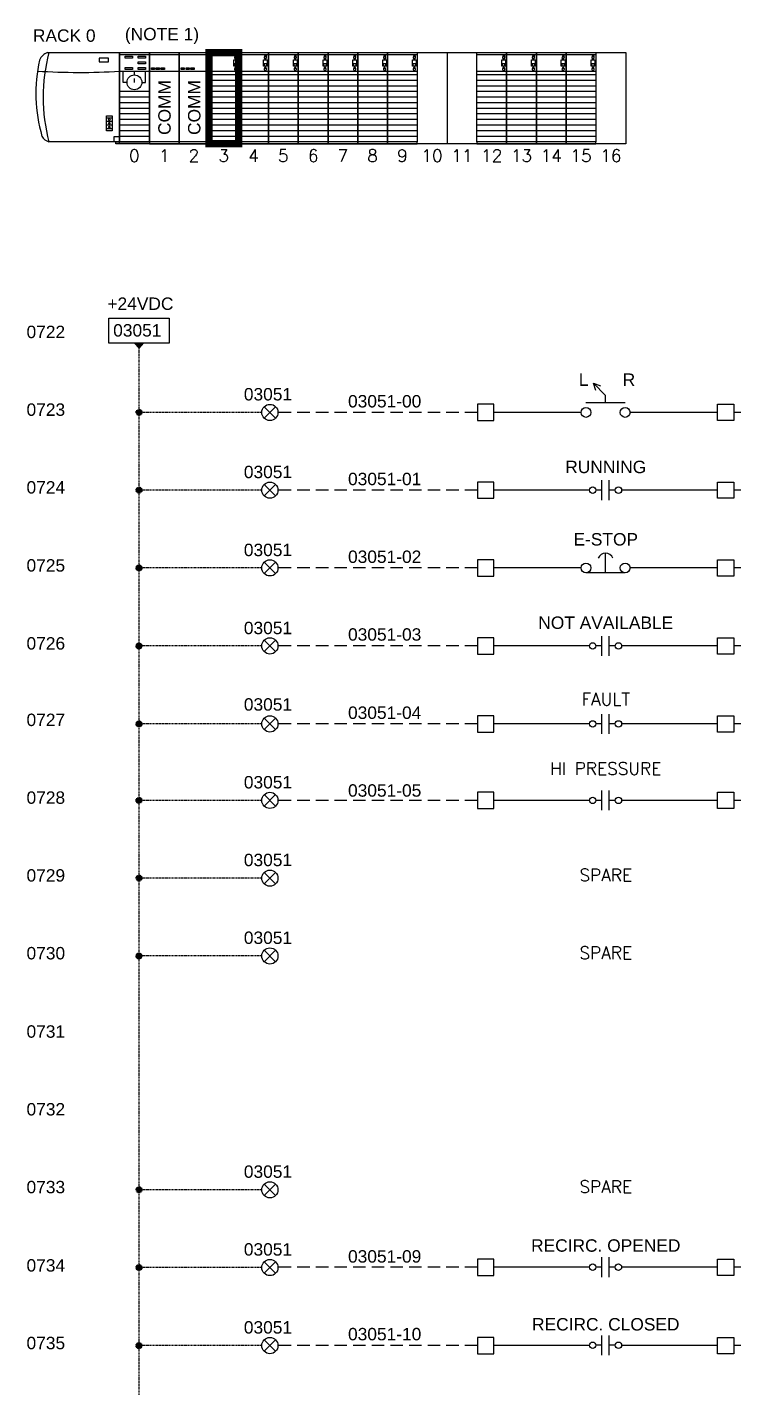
# Paper-space layout 'DIGITAL INPUT CARD - A1 Sheet' of a CAD drawing. Extents: x 50 to 830, y 22 to 574.
# Drawn here: x 438.7 to 581, y 283 to 556.9 of the extents above; entities that cross this region are included whole.
import ezdxf
from ezdxf.enums import TextEntityAlignment as Align

# ---------------------------------------------------------------- set-up
doc = ezdxf.new("R2010")
doc.units = 0
doc.linetypes.add('HIDDEN', pattern=[0.375, 0.25, -0.125])
doc.layers.add('N-ANNO-TEXT', color=2, linetype='Continuous')
doc.layers.add('N-DIAG-HIDDEN', color=4, linetype='Continuous')
doc.layers.add('N-DIAG', color=4, linetype='Continuous', lineweight=25)
doc.layers.add('N-EQPM', color=4, linetype='Continuous', lineweight=25)
doc.styles.add('_CGS_2-5_NOTES', font='arial.ttf', dxfattribs={"height": 2.5})
doc.styles.add('ARIAL', font='arial.ttf')

psp = doc.layouts.new('DIGITAL INPUT CARD - A1 Sheet')

# ---------------------------------------------------------------- hatches: boundary and pattern name
at = {"layer": 'N-DIAG', "linetype": 'HIDDEN', "ltscale": 0.5}
h = psp.add_hatch(color=256, dxfattribs=at)
edge = h.paths.add_edge_path()
edge.add_arc((461.24, 479.38), 0.601, 0, 360)
h = psp.add_hatch(color=256, dxfattribs=at)
edge = h.paths.add_edge_path()
edge.add_arc((461.24, 463.73), 0.601, 0, 360)
h = psp.add_hatch(color=256, dxfattribs=at)
edge = h.paths.add_edge_path()
edge.add_arc((461.24, 448.08), 0.601, 0, 360)
h = psp.add_hatch(color=256, dxfattribs=at)
edge = h.paths.add_edge_path()
edge.add_arc((461.24, 432.37), 0.601, 0, 360)
h = psp.add_hatch(color=256, dxfattribs=at)
edge = h.paths.add_edge_path()
edge.add_arc((461.24, 416.67), 0.601, 0, 360)
h = psp.add_hatch(color=256, dxfattribs=at)
edge = h.paths.add_edge_path()
edge.add_arc((461.24, 401.27), 0.601, 0, 360)
h = psp.add_hatch(color=256, dxfattribs=at)
edge = h.paths.add_edge_path()
edge.add_arc((461.24, 385.61), 0.601, 0, 360)
h = psp.add_hatch(color=256, dxfattribs=at)
edge = h.paths.add_edge_path()
edge.add_arc((461.24, 369.95), 0.601, 0, 360)
h = psp.add_hatch(color=256, dxfattribs=at)
edge = h.paths.add_edge_path()
edge.add_arc((461.24, 322.86), 0.601, 0, 360)
h = psp.add_hatch(color=256, dxfattribs=at)
edge = h.paths.add_edge_path()
edge.add_arc((461.24, 307.21), 0.601, 0, 360)
h = psp.add_hatch(color=256, dxfattribs=at)
edge = h.paths.add_edge_path()
edge.add_arc((461.24, 291.5), 0.601, 0, 360)
at = {"layer": 'N-EQPM'}
psp.add_hatch(color=256, dxfattribs=at).paths.add_polyline_path([(461.24, 492.31), (462.17, 493.32), (460.31, 493.32)])

# ---------------------------------------------------------------- linework, layer by layer
at = {"layer": 'N-DIAG', "linetype": 'HIDDEN', "ltscale": 0.5}
for p, q in [((461.24, 166.24), (461.24, 493.32)), ((485.96, 479.38), (461.24, 479.38)), ((485.96, 463.73), (461.24, 463.73)), ((485.96, 448.08), (461.24, 448.08)), ((485.96, 432.37), (461.24, 432.37)), ((485.96, 416.67), (461.24, 416.67)), ((485.96, 401.27), (461.24, 401.27)), ((485.96, 385.61), (461.24, 385.61)), ((485.96, 369.95), (461.24, 369.95)), ((485.96, 322.86), (461.24, 322.86)), ((485.96, 307.21), (461.24, 307.21)), ((485.96, 291.5), (461.24, 291.5))]:
    psp.add_line(p, q, dxfattribs=at)
at = {"layer": 'N-DIAG'}
for p, q in [((486.5, 480.47), (488.68, 478.29)), ((488.68, 480.47), (486.5, 478.29)), ((486.5, 464.82), (488.68, 462.64)), ((488.68, 464.82), (486.5, 462.64)), ((486.5, 449.17), (488.68, 446.99)), ((488.68, 449.17), (486.5, 446.99)), ((486.5, 433.46), (488.68, 431.29)), ((488.68, 433.46), (486.5, 431.29)), ((486.5, 417.76), (488.68, 415.58)), ((488.68, 417.76), (486.5, 415.58)), ((486.5, 402.36), (488.68, 400.18)), ((488.68, 402.36), (486.5, 400.18)), ((486.5, 386.7), (488.68, 384.52)), ((488.68, 386.7), (486.5, 384.52)), ((486.5, 371.04), (488.68, 368.86)), ((488.68, 371.04), (486.5, 368.86)), ((486.5, 323.95), (488.68, 321.77)), ((488.68, 323.95), (486.5, 321.77)), ((486.5, 308.3), (488.68, 306.12)), ((488.68, 308.3), (486.5, 306.12)), ((486.5, 292.59), (488.68, 290.42)), ((488.68, 292.59), (486.5, 290.42))]:
    psp.add_line(p, q, dxfattribs=at)
at = {"layer": 'N-DIAG', "linetype": 'Continuous', "ltscale": 150}
for p, q in [((550.25, 479.38), (532.65, 479.38)), ((577.71, 479.38), (560.11, 479.38)), ((551.95, 463.73), (532.65, 463.73)), ((577.71, 463.73), (558.41, 463.73)), ((550.25, 448.08), (532.65, 448.08)), ((577.71, 448.08), (560.1, 448.08)), ((551.95, 432.37), (532.65, 432.37)), ((577.71, 432.37), (558.41, 432.37)), ((551.95, 416.67), (532.65, 416.67)), ((577.71, 416.67), (558.41, 416.67)), ((551.95, 401.27), (532.65, 401.27)), ((577.71, 401.27), (558.41, 401.27)), ((551.94, 307.29), (532.65, 307.29)), ((577.71, 307.29), (558.41, 307.29)), ((551.95, 291.5), (532.65, 291.5)), ((577.71, 291.5), (558.41, 291.5))]:
    psp.add_line(p, q, dxfattribs=at)
at = {"layer": 'N-DIAG', "linetype": 'HIDDEN', "ltscale": 0.5}
for centre in [(461.24, 479.38), (461.24, 463.73), (461.24, 448.08), (461.24, 432.37), (461.24, 416.67), (461.24, 401.27), (461.24, 385.61), (461.24, 369.95), (461.24, 322.86), (461.24, 307.21), (461.24, 291.5)]:
    psp.add_circle(centre, 0.601, dxfattribs=at)
at = {"layer": 'N-DIAG'}
for centre in [(487.59, 479.38), (487.59, 463.73), (487.59, 448.08), (487.59, 432.37), (487.59, 416.67), (487.59, 401.27), (487.59, 385.61), (487.59, 369.95), (487.59, 322.86), (487.59, 307.21), (487.59, 291.5)]:
    psp.add_circle(centre, 1.63, dxfattribs=at)
at = {"layer": 'N-DIAG-HIDDEN'}
for p, q in [((475.31, 551.83), (475.31, 533.47)), ((481.67, 551.83), (481.67, 533.47)), ((511.28, 551.83), (511.28, 533.47)), ((523.27, 551.83), (523.27, 533.47)), ((457.32, 548.09), (463.32, 548.09))]:
    psp.add_line(p, q, dxfattribs=at)
at = {"layer": 'N-DIAG-HIDDEN', "linetype": 'HIDDEN', "ltscale": 10}
for p, q in [((529.36, 479.38), (489.22, 479.38)), ((624.87, 479.38), (581, 479.38)), ((529.36, 463.73), (489.22, 463.73)), ((624.87, 463.73), (581, 463.73)), ((529.36, 448.08), (489.22, 448.08)), ((624.87, 448.08), (581, 448.08)), ((529.36, 432.37), (489.22, 432.37)), ((624.87, 432.37), (581, 432.37)), ((529.36, 416.67), (489.22, 416.67)), ((624.87, 416.67), (581, 416.67)), ((529.36, 401.27), (489.22, 401.27)), ((624.87, 401.27), (581, 401.27)), ((529.36, 307.29), (489.22, 307.29)), ((624.86, 307.29), (581, 307.29)), ((529.36, 291.5), (489.22, 291.5)), ((624.87, 291.5), (581, 291.5))]:
    psp.add_line(p, q, dxfattribs=at)
at = {"layer": 'N-DIAG-HIDDEN'}
psp.add_lwpolyline([(442.81, 551.83), (457.32, 551.83), (457.32, 533.85), (443.08, 533.85)], dxfattribs=at)
for points in [[(463.32, 533.85), (457.32, 533.85), (457.32, 551.83), (463.32, 551.83)], [(457.32, 551.83), (559.24, 551.83), (559.24, 533.47), (457.32, 533.47)], [(469.31, 533.85), (463.32, 533.85), (463.32, 551.83), (469.31, 551.83)]]:
    psp.add_lwpolyline(points, close=True, dxfattribs=at)
for centre, radius, start, end in [((443.7, 549.23), 2.75, 108.7788, 156.2175), ((477.91, 542.84), 35.97, 165.5218, 194.4782), ((472.02, 543.65), 31.55, 167.7563, 195.9646), ((449.29, 678.8), 130.96, 266.2623, 273.5153), ((443.94, 536.35), 2.64, 211.3592, 251.1)]:
    psp.add_arc(centre, radius, start, end, dxfattribs=at)
at = {"layer": 'N-EQPM'}
for p, q in [((457.32, 551.46), (463.32, 551.46)), ((463.32, 551.46), (469.31, 551.46)), ((469.31, 551.46), (475.31, 551.46)), ((475.31, 551.46), (481.3, 551.46)), ((480.54, 551.13), (480.58, 551.12)), ((480.85, 551.01), (480.86, 551.02)), ((481.3, 551.46), (487.3, 551.46)), ((486.54, 551.13), (486.57, 551.12)), ((486.85, 551.01), (486.85, 551.02)), ((487.3, 551.46), (493.29, 551.46)), ((492.53, 551.13), (492.57, 551.12)), ((492.84, 551.01), (492.85, 551.02)), ((493.29, 551.46), (499.29, 551.46)), ((498.53, 551.13), (498.56, 551.12)), ((498.84, 551.01), (498.84, 551.02)), ((499.29, 551.46), (505.28, 551.46)), ((504.52, 551.13), (504.56, 551.12)), ((504.83, 551.01), (504.84, 551.02)), ((505.28, 551.46), (511.28, 551.46)), ((510.52, 551.13), (510.56, 551.12)), ((510.83, 551.01), (510.83, 551.02)), ((511.28, 551.46), (517.27, 551.46)), ((516.51, 551.13), (516.55, 551.12)), ((516.82, 551.01), (516.83, 551.02)), ((529.27, 551.46), (535.26, 551.46)), ((534.5, 551.13), (534.54, 551.12)), ((534.81, 551.01), (534.82, 551.02)), ((535.26, 551.46), (541.26, 551.46)), ((540.49, 551.13), (540.53, 551.12)), ((540.81, 551.01), (540.81, 551.02)), ((541.26, 551.46), (547.25, 551.46)), ((546.49, 551.13), (546.53, 551.12)), ((546.8, 551.01), (546.81, 551.02)), ((547.25, 551.46), (553.25, 551.46)), ((552.48, 551.13), (552.52, 551.12)), ((552.8, 551.01), (552.8, 551.02)), ((458.07, 545.84), (458.07, 548.09)), ((460.32, 547.34), (460.32, 548.09)), ((462.57, 545.84), (462.57, 548.09)), ((463.32, 548.09), (469.31, 548.09)), ((463.72, 548.74), (464.36, 548.74)), ((463.72, 548.46), (463.72, 548.74)), ((464.36, 548.46), (463.72, 548.46)), ((464.36, 548.74), (464.36, 548.46)), ((464.71, 548.74), (465.36, 548.74)), ((464.71, 548.46), (464.71, 548.74)), ((465.36, 548.46), (464.71, 548.46)), ((465.36, 548.74), (465.36, 548.46)), ((465.71, 548.74), (466.35, 548.74)), ((465.71, 548.46), (465.71, 548.74)), ((466.35, 548.46), (465.71, 548.46)), ((466.35, 548.74), (466.35, 548.46)), ((469.31, 548.09), (475.31, 548.09)), ((469.72, 548.74), (470.36, 548.74)), ((469.72, 548.46), (469.72, 548.74)), ((470.36, 548.46), (469.72, 548.46)), ((470.36, 548.74), (470.36, 548.46)), ((470.71, 548.74), (471.35, 548.74)), ((470.71, 548.46), (470.71, 548.74)), ((471.35, 548.46), (470.71, 548.46)), ((471.35, 548.74), (471.35, 548.46)), ((471.7, 548.74), (472.34, 548.74)), ((471.7, 548.46), (471.7, 548.74)), ((472.34, 548.46), (471.7, 548.46)), ((472.34, 548.74), (472.34, 548.46)), ((475.31, 548.09), (481.3, 548.09)), ((481.3, 548.09), (487.3, 548.09)), ((487.3, 548.09), (493.29, 548.09)), ((493.29, 548.09), (499.29, 548.09)), ((499.29, 548.09), (505.28, 548.09)), ((505.28, 548.09), (511.28, 548.09)), ((511.28, 548.09), (517.27, 548.09)), ((529.27, 548.09), (535.26, 548.09)), ((535.26, 548.09), (541.26, 548.09)), ((541.26, 548.09), (547.25, 548.09)), ((547.25, 548.09), (553.25, 548.09)), ((458.82, 545.84), (458.07, 545.84)), ((460.32, 545.84), (460.32, 546.59)), ((461.82, 545.84), (462.57, 545.84)), ((481.3, 547.34), (475.31, 547.34)), ((481.3, 546.21), (475.31, 546.21)), ((487.3, 547.34), (481.3, 547.34)), ((487.3, 546.21), (481.3, 546.21)), ((493.29, 547.34), (487.3, 547.34)), ((493.29, 546.21), (487.3, 546.21)), ((499.29, 547.34), (493.29, 547.34)), ((499.29, 546.21), (493.29, 546.21)), ((505.28, 547.34), (499.29, 547.34)), ((505.28, 546.21), (499.29, 546.21)), ((511.28, 547.34), (505.28, 547.34)), ((511.28, 546.21), (505.28, 546.21)), ((517.27, 547.34), (511.28, 547.34)), ((517.27, 546.21), (511.28, 546.21)), ((535.26, 547.34), (529.27, 547.34)), ((535.26, 546.21), (529.27, 546.21)), ((541.26, 547.34), (535.26, 547.34)), ((541.26, 546.21), (535.26, 546.21)), ((547.25, 547.34), (541.26, 547.34)), ((547.25, 546.21), (541.26, 546.21)), ((553.25, 547.34), (547.25, 547.34)), ((553.25, 546.21), (547.25, 546.21)), ((463.32, 543.97), (457.32, 543.97)), ((463.32, 542.84), (457.32, 542.84)), ((481.3, 545.09), (475.31, 545.09)), ((481.3, 543.97), (475.31, 543.97)), ((481.3, 542.84), (475.31, 542.84)), ((487.3, 545.09), (481.3, 545.09)), ((487.3, 543.97), (481.3, 543.97)), ((487.3, 542.84), (481.3, 542.84)), ((493.29, 545.09), (487.3, 545.09)), ((493.29, 543.97), (487.3, 543.97)), ((493.29, 542.84), (487.3, 542.84)), ((499.29, 545.09), (493.29, 545.09)), ((499.29, 543.97), (493.29, 543.97)), ((499.29, 542.84), (493.29, 542.84)), ((505.28, 545.09), (499.29, 545.09)), ((505.28, 543.97), (499.29, 543.97)), ((505.28, 542.84), (499.29, 542.84)), ((511.28, 545.09), (505.28, 545.09)), ((511.28, 543.97), (505.28, 543.97)), ((511.28, 542.84), (505.28, 542.84)), ((517.27, 545.09), (511.28, 545.09)), ((517.27, 543.97), (511.28, 543.97)), ((517.27, 542.84), (511.28, 542.84)), ((535.26, 545.09), (529.27, 545.09)), ((535.26, 543.97), (529.27, 543.97)), ((535.26, 542.84), (529.27, 542.84)), ((541.26, 545.09), (535.26, 545.09)), ((541.26, 543.97), (535.26, 543.97)), ((541.26, 542.84), (535.26, 542.84)), ((547.25, 545.09), (541.26, 545.09)), ((547.25, 543.97), (541.26, 543.97)), ((547.25, 542.84), (541.26, 542.84)), ((553.25, 545.09), (547.25, 545.09)), ((553.25, 543.97), (547.25, 543.97)), ((553.25, 542.84), (547.25, 542.84)), ((463.32, 541.72), (457.32, 541.72)), ((463.32, 540.59), (457.32, 540.59)), ((481.3, 541.72), (475.31, 541.72)), ((481.3, 540.59), (475.31, 540.59)), ((487.3, 541.72), (481.3, 541.72)), ((487.3, 540.59), (481.3, 540.59)), ((493.29, 541.72), (487.3, 541.72)), ((493.29, 540.59), (487.3, 540.59)), ((499.29, 541.72), (493.29, 541.72)), ((499.29, 540.59), (493.29, 540.59)), ((505.28, 541.72), (499.29, 541.72)), ((505.28, 540.59), (499.29, 540.59)), ((511.28, 541.72), (505.28, 541.72)), ((511.28, 540.59), (505.28, 540.59)), ((517.27, 541.72), (511.28, 541.72)), ((517.27, 540.59), (511.28, 540.59)), ((535.26, 541.72), (529.27, 541.72)), ((535.26, 540.59), (529.27, 540.59)), ((541.26, 541.72), (535.26, 541.72)), ((541.26, 540.59), (535.26, 540.59)), ((547.25, 541.72), (541.26, 541.72)), ((547.25, 540.59), (541.26, 540.59)), ((553.25, 541.72), (547.25, 541.72)), ((553.25, 540.59), (547.25, 540.59)), ((454.7, 538.72), (455.82, 538.72)), ((455.82, 537.97), (454.7, 537.97)), ((455.82, 537.22), (454.7, 537.22)), ((463.32, 539.47), (457.32, 539.47)), ((463.32, 538.35), (457.32, 538.35)), ((463.32, 537.22), (457.32, 537.22)), ((481.3, 539.47), (475.31, 539.47)), ((481.3, 538.35), (475.31, 538.35)), ((481.3, 537.22), (475.31, 537.22)), ((487.3, 539.47), (481.3, 539.47)), ((487.3, 538.35), (481.3, 538.35)), ((487.3, 537.22), (481.3, 537.22)), ((493.29, 539.47), (487.3, 539.47)), ((493.29, 538.35), (487.3, 538.35)), ((493.29, 537.22), (487.3, 537.22)), ((499.29, 539.47), (493.29, 539.47)), ((499.29, 538.35), (493.29, 538.35)), ((499.29, 537.22), (493.29, 537.22)), ((505.28, 539.47), (499.29, 539.47)), ((505.28, 538.35), (499.29, 538.35)), ((505.28, 537.22), (499.29, 537.22)), ((511.28, 539.47), (505.28, 539.47)), ((511.28, 538.35), (505.28, 538.35)), ((511.28, 537.22), (505.28, 537.22)), ((517.27, 539.47), (511.28, 539.47)), ((517.27, 538.35), (511.28, 538.35)), ((517.27, 537.22), (511.28, 537.22)), ((535.26, 539.47), (529.27, 539.47)), ((535.26, 538.35), (529.27, 538.35)), ((535.26, 537.22), (529.27, 537.22)), ((541.26, 539.47), (535.26, 539.47)), ((541.26, 538.35), (535.26, 538.35)), ((541.26, 537.22), (535.26, 537.22)), ((547.25, 539.47), (541.26, 539.47)), ((547.25, 538.35), (541.26, 538.35)), ((547.25, 537.22), (541.26, 537.22)), ((553.25, 539.47), (547.25, 539.47)), ((553.25, 538.35), (547.25, 538.35)), ((553.25, 537.22), (547.25, 537.22)), ((455.82, 536.47), (454.7, 536.47)), ((463.32, 536.1), (457.32, 536.1)), ((463.32, 534.97), (457.32, 534.97)), ((481.3, 536.1), (475.31, 536.1)), ((481.3, 534.97), (475.31, 534.97)), ((487.3, 536.1), (481.3, 536.1)), ((487.3, 534.97), (481.3, 534.97)), ((493.29, 536.1), (487.3, 536.1)), ((493.29, 534.97), (487.3, 534.97)), ((499.29, 536.1), (493.29, 536.1)), ((499.29, 534.97), (493.29, 534.97)), ((505.28, 536.1), (499.29, 536.1)), ((505.28, 534.97), (499.29, 534.97)), ((511.28, 536.1), (505.28, 536.1)), ((511.28, 534.97), (505.28, 534.97)), ((517.27, 536.1), (511.28, 536.1)), ((517.27, 534.97), (511.28, 534.97)), ((535.26, 536.1), (529.27, 536.1)), ((535.26, 534.97), (529.27, 534.97)), ((541.26, 536.1), (535.26, 536.1)), ((541.26, 534.97), (535.26, 534.97)), ((547.25, 536.1), (541.26, 536.1)), ((547.25, 534.97), (541.26, 534.97)), ((553.25, 536.1), (547.25, 536.1)), ((553.25, 534.97), (547.25, 534.97)), ((463.32, 533.85), (457.32, 533.85)), ((469.31, 533.85), (463.32, 533.85)), ((475.31, 533.85), (469.31, 533.85)), ((481.3, 533.85), (475.31, 533.85)), ((487.3, 533.85), (481.3, 533.85)), ((493.29, 533.85), (487.3, 533.85)), ((499.29, 533.85), (493.29, 533.85)), ((505.28, 533.85), (499.29, 533.85)), ((511.28, 533.85), (505.28, 533.85)), ((517.27, 533.85), (511.28, 533.85)), ((535.26, 533.85), (529.27, 533.85)), ((541.26, 533.85), (535.26, 533.85)), ((547.25, 533.85), (541.26, 533.85)), ((553.25, 533.85), (547.25, 533.85)), ((461.24, 492.31), (460.31, 493.32)), ((462.17, 493.32), (460.31, 493.32)), ((461.24, 492.31), (462.17, 493.32)), ((555.18, 482.79), (552.72, 485.25)), ((553.21, 483.77), (552.72, 485.25)), ((552.72, 485.25), (554.19, 484.76)), ((555.18, 481.35), (555.18, 482.79)), ((551.24, 481.35), (559.12, 481.35)), ((555.18, 447.09), (555.18, 451.03)), ((559.12, 447.09), (551.24, 447.09))]:
    psp.add_line(p, q, dxfattribs=at)
at = {"layer": 'N-EQPM', "linetype": 'Continuous'}
for p, q in [((554.45, 461.74), (554.45, 465.72)), ((555.91, 461.74), (555.91, 465.72)), ((554.45, 463.73), (553.24, 463.73)), ((557.12, 463.73), (555.91, 463.73)), ((554.45, 430.39), (554.45, 434.36)), ((555.91, 430.39), (555.91, 434.36)), ((554.45, 432.37), (553.24, 432.37)), ((557.12, 432.37), (555.91, 432.37)), ((554.45, 416.67), (553.24, 416.67)), ((554.45, 414.68), (554.45, 418.66)), ((555.91, 414.68), (555.91, 418.66)), ((557.12, 416.67), (555.91, 416.67)), ((554.45, 399.28), (554.45, 403.26)), ((555.91, 399.28), (555.91, 403.26)), ((554.45, 401.27), (553.24, 401.27)), ((557.12, 401.27), (555.91, 401.27)), ((554.44, 307.29), (553.24, 307.29)), ((554.44, 305.3), (554.44, 309.28)), ((555.91, 305.3), (555.91, 309.28)), ((557.11, 307.29), (555.91, 307.29)), ((554.45, 289.57), (554.45, 293.55)), ((555.91, 289.57), (555.91, 293.55)), ((554.45, 291.56), (553.24, 291.56)), ((557.12, 291.56), (555.91, 291.56))]:
    psp.add_line(p, q, dxfattribs=at)
at = {"layer": 'N-EQPM'}
for points in [[(455.07, 550.71), (453.2, 550.71), (453.2, 549.96), (455.07, 549.96)], [(458.45, 551.09), (459.94, 551.09), (459.94, 550.71), (458.45, 550.71)], [(461.07, 551.09), (462.57, 551.09), (462.57, 550.71), (461.07, 550.71)], [(475.31, 533.85), (469.31, 533.85), (469.31, 551.83), (475.31, 551.83)], [(481.3, 533.85), (475.31, 533.85), (475.31, 551.83), (481.3, 551.83)], [(487.3, 533.85), (481.3, 533.85), (481.3, 551.83), (487.3, 551.83)], [(493.29, 533.85), (487.3, 533.85), (487.3, 551.83), (493.29, 551.83)], [(499.29, 533.85), (493.29, 533.85), (493.29, 551.83), (499.29, 551.83)], [(505.28, 533.85), (499.29, 533.85), (499.29, 551.83), (505.28, 551.83)], [(511.28, 533.85), (505.28, 533.85), (505.28, 551.83), (511.28, 551.83)], [(517.27, 533.85), (511.28, 533.85), (511.28, 551.83), (517.27, 551.83)], [(535.26, 533.85), (529.27, 533.85), (529.27, 551.83), (535.26, 551.83)], [(541.26, 533.85), (535.26, 533.85), (535.26, 551.83), (541.26, 551.83)], [(547.25, 533.85), (541.26, 533.85), (541.26, 551.83), (547.25, 551.83)], [(553.25, 533.85), (547.25, 533.85), (547.25, 551.83), (553.25, 551.83)], [(458.45, 548.84), (459.94, 548.84), (459.94, 548.46), (458.45, 548.46)], [(461.07, 549.96), (462.57, 549.96), (462.57, 549.59), (461.07, 549.59)], [(461.07, 548.84), (462.57, 548.84), (462.57, 548.46), (461.07, 548.46)], [(480.32, 550.4), (481.07, 550.4), (481.07, 549.09), (480.32, 549.09)], [(480.41, 549.19), (480.98, 549.19), (480.98, 549.56), (480.41, 549.56)], [(486.31, 550.4), (487.06, 550.4), (487.06, 549.09), (486.31, 549.09)], [(486.41, 549.19), (486.97, 549.19), (486.97, 549.56), (486.41, 549.56)], [(492.31, 550.4), (493.06, 550.4), (493.06, 549.09), (492.31, 549.09)], [(492.4, 549.19), (492.97, 549.19), (492.97, 549.56), (492.4, 549.56)], [(498.31, 550.4), (499.05, 550.4), (499.05, 549.09), (498.31, 549.09)], [(498.4, 549.19), (498.96, 549.19), (498.96, 549.56), (498.4, 549.56)], [(504.3, 550.4), (505.05, 550.4), (505.05, 549.09), (504.3, 549.09)], [(504.39, 549.19), (504.96, 549.19), (504.96, 549.56), (504.39, 549.56)], [(510.3, 550.4), (511.05, 550.4), (511.05, 549.09), (510.3, 549.09)], [(510.39, 549.19), (510.95, 549.19), (510.95, 549.56), (510.39, 549.56)], [(516.29, 550.4), (517.04, 550.4), (517.04, 549.09), (516.29, 549.09)], [(516.39, 549.19), (516.95, 549.19), (516.95, 549.56), (516.39, 549.56)], [(534.28, 550.4), (535.03, 550.4), (535.03, 549.09), (534.28, 549.09)], [(534.37, 549.19), (534.93, 549.19), (534.93, 549.56), (534.37, 549.56)], [(540.27, 550.4), (541.02, 550.4), (541.02, 549.09), (540.27, 549.09)], [(540.37, 549.19), (540.93, 549.19), (540.93, 549.56), (540.37, 549.56)], [(546.27, 550.4), (547.02, 550.4), (547.02, 549.09), (546.27, 549.09)], [(546.36, 549.19), (546.92, 549.19), (546.92, 549.56), (546.36, 549.56)], [(552.26, 550.4), (553.01, 550.4), (553.01, 549.09), (552.26, 549.09)], [(552.36, 549.19), (552.92, 549.19), (552.92, 549.56), (552.36, 549.56)], [(454.7, 539.09), (455.82, 539.09), (455.82, 536.1), (454.7, 536.1)], [(457.32, 533.85), (456.2, 533.85), (456.2, 534.97), (457.32, 534.97)], [(456.57, 533.85), (463.32, 533.85), (463.32, 533.47), (456.57, 533.47)], [(463.32, 533.47), (469.31, 533.47), (469.31, 533.85), (463.32, 533.85)], [(469.31, 533.47), (475.31, 533.47), (475.31, 533.85), (469.31, 533.85)], [(475.31, 533.47), (481.3, 533.47), (481.3, 533.85), (475.31, 533.85)], [(481.3, 533.47), (487.3, 533.47), (487.3, 533.85), (481.3, 533.85)], [(487.3, 533.47), (493.29, 533.47), (493.29, 533.85), (487.3, 533.85)], [(493.29, 533.47), (499.29, 533.47), (499.29, 533.85), (493.29, 533.85)], [(499.29, 533.47), (505.28, 533.47), (505.28, 533.85), (499.29, 533.85)], [(505.28, 533.47), (511.28, 533.47), (511.28, 533.85), (505.28, 533.85)], [(511.28, 533.47), (517.27, 533.47), (517.27, 533.85), (511.28, 533.85)], [(529.27, 533.47), (535.26, 533.47), (535.26, 533.85), (529.27, 533.85)], [(535.26, 533.47), (541.26, 533.47), (541.26, 533.85), (535.26, 533.85)], [(541.26, 533.47), (547.25, 533.47), (547.25, 533.85), (541.26, 533.85)], [(547.25, 533.47), (553.25, 533.47), (553.25, 533.85), (547.25, 533.85)], [(455.16, 498.39), (467.32, 498.39), (467.32, 493.32), (455.16, 493.32)], [(532.65, 481.03), (529.36, 481.03), (529.36, 477.74), (532.65, 477.74)], [(577.71, 481.03), (581, 481.03), (581, 477.74), (577.71, 477.74)], [(532.65, 465.37), (529.36, 465.37), (529.36, 462.09), (532.65, 462.09)], [(577.71, 465.37), (581, 465.37), (581, 462.09), (577.71, 462.09)], [(532.65, 449.72), (529.36, 449.72), (529.36, 446.43), (532.65, 446.43)], [(577.71, 449.72), (581, 449.72), (581, 446.43), (577.71, 446.43)], [(532.65, 434.02), (529.36, 434.02), (529.36, 430.73), (532.65, 430.73)], [(577.71, 434.02), (581, 434.02), (581, 430.73), (577.71, 430.73)], [(532.65, 418.31), (529.36, 418.31), (529.36, 415.03), (532.65, 415.03)], [(577.71, 418.31), (581, 418.31), (581, 415.03), (577.71, 415.03)], [(532.65, 402.91), (529.36, 402.91), (529.36, 399.62), (532.65, 399.62)], [(577.71, 402.91), (581, 402.91), (581, 399.62), (577.71, 399.62)], [(532.65, 308.93), (529.36, 308.93), (529.36, 305.64), (532.65, 305.64)], [(577.71, 308.93), (581, 308.93), (581, 305.64), (577.71, 305.64)], [(532.65, 293.15), (529.36, 293.15), (529.36, 289.86), (532.65, 289.86)], [(577.71, 293.15), (581, 293.15), (581, 289.86), (577.71, 289.86)]]:
    psp.add_lwpolyline(points, close=True, dxfattribs=at)
at = {"layer": 'N-EQPM', "const_width": 1.47}
psp.add_lwpolyline([(475.31, 551.83), (475.31, 533.47), (481.3, 533.47), (481.3, 551.83)], close=True, dxfattribs=at)
at = {"layer": 'N-EQPM'}
for points in [[(480.51, 551.01), (480.5, 551.01, 0.414214), (480.46, 550.98), (480.46, 550.83)], [(480.93, 550.83), (480.93, 550.98, 0.417757), (480.9, 551.01), (480.9, 551.01)], [(486.5, 551.01), (486.49, 551.01, 0.414214), (486.46, 550.98), (486.46, 550.83)], [(486.92, 550.83), (486.92, 550.98, 0.417757), (486.89, 551.01), (486.89, 551.01)], [(492.5, 551.01), (492.49, 551.01, 0.414214), (492.45, 550.98), (492.45, 550.83)], [(492.92, 550.83), (492.92, 550.98, 0.417757), (492.89, 551.01), (492.89, 551.01)], [(498.49, 551.01), (498.48, 551.01, 0.414214), (498.45, 550.98), (498.45, 550.83)], [(498.91, 550.83), (498.91, 550.98, 0.417757), (498.88, 551.01), (498.88, 551.01)], [(504.49, 551.01), (504.48, 551.01, 0.414214), (504.44, 550.98), (504.44, 550.83)], [(504.91, 550.83), (504.91, 550.98, 0.417757), (504.88, 551.01), (504.88, 551.01)], [(510.48, 551.01), (510.47, 551.01, 0.414214), (510.44, 550.98), (510.44, 550.83)], [(510.9, 550.83), (510.9, 550.98, 0.417757), (510.87, 551.01), (510.87, 551.01)], [(516.48, 551.01), (516.47, 551.01, 0.414214), (516.43, 550.98), (516.43, 550.83)], [(516.9, 550.83), (516.9, 550.98, 0.417757), (516.87, 551.01), (516.87, 551.01)], [(534.46, 551.01), (534.46, 551.01, 0.414214), (534.42, 550.98), (534.42, 550.83)], [(534.89, 550.83), (534.89, 550.98, 0.417757), (534.85, 551.01), (534.85, 551.01)], [(540.46, 551.01), (540.45, 551.01, 0.414214), (540.41, 550.98), (540.41, 550.83)], [(540.88, 550.83), (540.88, 550.98, 0.417757), (540.85, 551.01), (540.85, 551.01)], [(546.46, 551.01), (546.45, 551.01, 0.414214), (546.41, 550.98), (546.41, 550.83)], [(546.88, 550.83), (546.88, 550.98, 0.417757), (546.85, 551.01), (546.85, 551.01)], [(552.45, 551.01), (552.44, 551.01, 0.414214), (552.4, 550.98), (552.4, 550.83)], [(552.87, 550.83), (552.87, 550.98, 0.417757), (552.84, 551.01), (552.84, 551.01)], [(480.51, 548.62), (480.5, 548.62, 0.414214), (480.46, 548.59), (480.46, 548.44)], [(480.93, 548.44), (480.93, 548.59, 0.414214), (480.89, 548.62), (480.88, 548.62)], [(486.5, 548.62), (486.49, 548.62, 0.414214), (486.46, 548.59), (486.46, 548.44)], [(486.92, 548.44), (486.92, 548.59, 0.414214), (486.89, 548.62), (486.88, 548.62)], [(492.5, 548.62), (492.49, 548.62, 0.414214), (492.45, 548.59), (492.45, 548.44)], [(492.92, 548.44), (492.92, 548.59, 0.414214), (492.88, 548.62), (492.87, 548.62)], [(498.49, 548.62), (498.48, 548.62, 0.414214), (498.45, 548.59), (498.45, 548.44)], [(498.91, 548.44), (498.91, 548.59, 0.414214), (498.88, 548.62), (498.87, 548.62)], [(504.49, 548.62), (504.48, 548.62, 0.414214), (504.44, 548.59), (504.44, 548.44)], [(504.91, 548.44), (504.91, 548.59, 0.414214), (504.87, 548.62), (504.86, 548.62)], [(510.48, 548.62), (510.47, 548.62, 0.414214), (510.44, 548.59), (510.44, 548.44)], [(510.9, 548.44), (510.9, 548.59, 0.414214), (510.87, 548.62), (510.86, 548.62)], [(516.48, 548.62), (516.47, 548.62, 0.414214), (516.43, 548.59), (516.43, 548.44)], [(516.9, 548.44), (516.9, 548.59, 0.414214), (516.86, 548.62), (516.85, 548.62)], [(534.46, 548.62), (534.46, 548.62, 0.414214), (534.42, 548.59), (534.42, 548.44)], [(534.89, 548.44), (534.89, 548.59, 0.414214), (534.85, 548.62), (534.84, 548.62)], [(540.46, 548.62), (540.45, 548.62, 0.414214), (540.41, 548.59), (540.41, 548.44)], [(540.88, 548.44), (540.88, 548.59, 0.414214), (540.84, 548.62), (540.83, 548.62)], [(546.46, 548.62), (546.45, 548.62, 0.414214), (546.41, 548.59), (546.41, 548.44)], [(546.88, 548.44), (546.88, 548.59, 0.414214), (546.84, 548.62), (546.83, 548.62)], [(552.45, 548.62), (552.44, 548.62, 0.414214), (552.4, 548.59), (552.4, 548.44)], [(552.87, 548.44), (552.87, 548.59, 0.414214), (552.83, 548.62), (552.83, 548.62)]]:
    psp.add_lwpolyline(points, format="xyb", dxfattribs=at)
for points in [[(480.85, 551.01), (480.51, 551.01)], [(486.85, 551.01), (486.5, 551.01)], [(492.84, 551.01), (492.5, 551.01)], [(498.84, 551.01), (498.49, 551.01)], [(504.83, 551.01), (504.49, 551.01)], [(510.83, 551.01), (510.48, 551.01)], [(516.82, 551.01), (516.48, 551.01)], [(534.81, 551.01), (534.46, 551.01)], [(540.81, 551.01), (540.46, 551.01)], [(546.8, 551.01), (546.46, 551.01)], [(552.8, 551.01), (552.45, 551.01)], [(480.84, 548.62), (480.55, 548.62)], [(486.84, 548.62), (486.54, 548.62)], [(492.83, 548.62), (492.54, 548.62)], [(498.83, 548.62), (498.53, 548.62)], [(504.82, 548.62), (504.53, 548.62)], [(510.82, 548.62), (510.52, 548.62)], [(516.81, 548.62), (516.52, 548.62)], [(534.8, 548.62), (534.51, 548.62)], [(540.79, 548.62), (540.5, 548.62)], [(546.79, 548.62), (546.5, 548.62)], [(552.79, 548.62), (552.49, 548.62)]]:
    psp.add_lwpolyline(points, dxfattribs=at)
for centre, radius in [((460.32, 545.84), 1.5), ((455.26, 538.35), 0.187), ((455.26, 537.6), 0.187), ((455.26, 536.85), 0.187), ((551.24, 479.38), 0.986), ((559.12, 479.38), 0.986), ((551.24, 448.08), 0.985), ((559.12, 448.08), 0.985)]:
    psp.add_circle(centre, radius, dxfattribs=at)
at = {"layer": 'N-EQPM', "linetype": 'Continuous'}
for centre in [(552.59, 463.73), (557.77, 463.73), (552.59, 432.37), (557.77, 432.37), (552.59, 416.67), (557.77, 416.67), (552.59, 401.27), (557.77, 401.27), (552.59, 307.29), (557.76, 307.29), (552.59, 291.56), (557.77, 291.56)]:
    psp.add_circle(centre, 0.646, dxfattribs=at)
at = {"layer": 'N-EQPM'}
for centre, radius, start, end in [((480.69, 550.83), 0.234, 180, 0), ((486.69, 550.83), 0.234, 180, 0), ((492.68, 550.83), 0.234, 180, 0), ((498.68, 550.83), 0.234, 180, 0), ((504.68, 550.83), 0.234, 180, 0), ((510.67, 550.83), 0.234, 180, 0), ((516.67, 550.83), 0.234, 180, 0), ((534.65, 550.83), 0.234, 180, 0), ((540.65, 550.83), 0.234, 180, 0), ((546.64, 550.83), 0.234, 180, 0), ((552.64, 550.83), 0.234, 180, 0), ((480.69, 548.44), 0.234, 180, 0), ((486.69, 548.44), 0.234, 180, 0), ((492.68, 548.44), 0.234, 180, 0), ((498.68, 548.44), 0.234, 180, 0), ((504.68, 548.44), 0.234, 180, 0), ((510.67, 548.44), 0.234, 180, 0), ((516.67, 548.44), 0.234, 180, 0), ((534.65, 548.44), 0.234, 180, 0), ((540.65, 548.44), 0.234, 180, 0), ((546.64, 548.44), 0.234, 180, 0), ((552.64, 548.44), 0.234, 180, 0), ((555.18, 449.43), 1.6, 22.6199, 157.3801)]:
    psp.add_arc(centre, radius, start, end, dxfattribs=at)
for centre, major_axis, ratio in [((480.72, 551.07), (-0.089, -0.267), 0.666667), ((480.72, 551.07), (-0.076, -0.229), 0.610413), ((486.71, 551.07), (-0.089, -0.267), 0.666667), ((486.71, 551.07), (-0.076, -0.229), 0.610413), ((492.71, 551.07), (-0.089, -0.267), 0.666667), ((492.71, 551.07), (-0.076, -0.229), 0.610413), ((498.7, 551.07), (-0.089, -0.267), 0.666667), ((498.7, 551.07), (-0.076, -0.229), 0.610413), ((504.7, 551.07), (-0.089, -0.267), 0.666667), ((504.7, 551.07), (-0.076, -0.229), 0.610413), ((510.7, 551.07), (-0.089, -0.267), 0.666667), ((510.7, 551.07), (-0.076, -0.229), 0.610413), ((516.69, 551.07), (-0.089, -0.267), 0.666667), ((516.69, 551.07), (-0.076, -0.229), 0.610413), ((534.68, 551.07), (-0.089, -0.267), 0.666667), ((534.68, 551.07), (-0.076, -0.229), 0.610413), ((540.67, 551.07), (-0.089, -0.267), 0.666667), ((540.67, 551.07), (-0.076, -0.229), 0.610413), ((546.67, 551.07), (-0.089, -0.267), 0.666667), ((546.67, 551.07), (-0.076, -0.229), 0.610413), ((552.66, 551.07), (-0.089, -0.267), 0.666667), ((552.66, 551.07), (-0.076, -0.229), 0.610413), ((480.69, 548.62), (0, -0.281), 0.666667), ((480.69, 548.62), (0, -0.241), 0.610413), ((486.69, 548.62), (0, -0.281), 0.666667), ((486.69, 548.62), (0, -0.241), 0.610413), ((492.68, 548.62), (0, -0.281), 0.666667), ((492.68, 548.62), (0, -0.241), 0.610413), ((498.68, 548.62), (0, -0.281), 0.666667), ((498.68, 548.62), (0, -0.241), 0.610413), ((504.68, 548.62), (0, -0.281), 0.666667), ((504.68, 548.62), (0, -0.241), 0.610413), ((510.67, 548.62), (0, -0.281), 0.666667), ((510.67, 548.62), (0, -0.241), 0.610413), ((516.67, 548.62), (0, -0.281), 0.666667), ((516.67, 548.62), (0, -0.241), 0.610413), ((534.65, 548.62), (0, -0.281), 0.666667), ((534.65, 548.62), (0, -0.241), 0.610413), ((540.65, 548.62), (0, -0.281), 0.666667), ((540.65, 548.62), (0, -0.241), 0.610413), ((546.64, 548.62), (0, -0.281), 0.666667), ((546.64, 548.62), (0, -0.241), 0.610413), ((552.64, 548.62), (0, -0.281), 0.666667), ((552.64, 548.62), (0, -0.241), 0.610413)]:
    psp.add_ellipse(centre, major_axis=major_axis, ratio=ratio, start_param=1.570796, end_param=4.712389, dxfattribs=at)

# ---------------------------------------------------------------- texts
at = {"layer": 'N-ANNO-TEXT', "style": '_CGS_2-5_NOTES'}
psp.add_text('03051', height=2.5, dxfattribs=at).set_placement((460.89, 494.66), align=Align.CENTER)
at = {"layer": 'N-ANNO-TEXT', "style": 'ARIAL'}
psp.add_text('L', height=2.5, dxfattribs=at).set_placement((551.73, 484.73), align=Align.RIGHT)
at = {"layer": 'N-ANNO-TEXT', "color": 2, "style": 'ARIAL'}
psp.add_text('R', height=2.5, dxfattribs=at).set_placement((558.63, 484.73))
at = {"layer": 'N-ANNO-TEXT', "char_height": 2.5, "attachment_point": 5, "style": '_CGS_2-5_NOTES'}
for s, insert, width in [('RACK 0', (446.18, 555.24), 22.2931), ('(NOTE 1)', (465.86, 555.18), 30.8297), ('{\\Fromans|c0;0}', (460.29, 531.09), 9.1998), ('{\\Fromans|c0;1}', (466.34, 531.09), 9.1998), ('{\\Fromans|c0;2}', (472.3, 531.09), 9.1998), ('{\\Fromans|c0;3}', (478.3, 531.09), 9.1998), ('{\\Fromans|c0;4}', (484.29, 531.09), 9.1998), ('{\\Fromans|c0;5}', (490.27, 531.09), 9.1998), ('{\\Fromans|c0;6}', (496.32, 531.09), 9.1998), ('{\\Fromans|c0;7}', (502.28, 531.09), 9.1998), ('{\\Fromans|c0;8}', (508.27, 531.09), 9.1998), ('{\\Fromans|c0;9}', (514.27, 531.09), 9.1998), ('{\\Fromans|c0;10}', (520.24, 531.09), 9.1998), ('{\\Fromans|c0;11}', (526.29, 531.09), 9.1998), ('{\\Fromans|c0;12}', (532.25, 531.09), 9.1998), ('{\\Fromans|c0;13}', (538.25, 531.09), 9.1998), ('{\\Fromans|c0;14}', (544.24, 531.09), 9.1998), ('{\\Fromans|c0;15}', (550.24, 531.09), 9.1998), ('{\\Fromans|c0;16}', (556.24, 531.09), 9.1998), ('+24VDC', (461.52, 501.26), 69.3139), ('0722', (442.47, 495.58), 16.142), ('03051', (487.2, 483.03), 22.2535), ('03051-00', (510.7, 481.62), 22.2535), ('0723', (442.47, 479.93), 16.142), ('03051', (487.2, 467.38), 22.2535), ('03051', (487.2, 467.38), 22.2535), ('RUNNING', (555.22, 468.39), 22.2535), ('03051-01', (510.7, 465.97), 22.2535), ('0724', (442.47, 464.28), 16.142), ('E-STOP', (555.22, 453.82), 22.2535), ('03051', (487.2, 451.68), 22.2535), ('03051', (487.2, 451.68), 22.2535), ('0725', (442.47, 448.57), 16.142), ('03051-02', (510.7, 450.31), 22.2535), ('NOT AVAILABLE', (555.22, 437.03), 40.2515), ('03051', (487.2, 435.97), 22.2535), ('03051-03', (510.7, 434.66), 22.2535), ('0726', (442.47, 432.87), 16.142), ('03051', (487.2, 420.57), 22.2535), ('03051-04', (510.7, 418.91), 22.2535), ('0727', (442.47, 417.47), 16.142), ('03051', (487.2, 404.91), 22.2535), ('0728', (442.47, 401.81), 16.142), ('03051-05', (510.7, 403.25), 22.2535), ('03051', (487.2, 389.26), 22.2535), ('0729', (442.47, 386.15), 16.142), ('03051', (487.2, 373.6), 22.2535), ('0730', (442.47, 370.49), 16.142), ('0731', (442.47, 354.72), 16.142), ('0732', (442.47, 339.06), 16.142), ('03051', (487.2, 326.51), 22.2535), ('0733', (442.47, 323.4), 16.142), ('RECIRC. OPENED', (555.22, 311.63), 38.349), ('03051', (487.2, 310.85), 22.2535), ('03051-09', (510.7, 309.44), 22.2535), ('0734', (442.47, 307.63), 16.142), ('03051', (487.2, 295.15), 22.2535), ('RECIRC. CLOSED', (555.22, 295.77), 38.349), ('0735', (442.47, 292), 16.142), ('03051-10', (510.7, 293.79), 22.2535)]:
    psp.add_mtext(s, dxfattribs=dict(at, insert=insert, width=width))
at = {"layer": 'N-ANNO-TEXT', "char_height": 2.5, "width": 30.8297, "attachment_point": 5, "rotation": 90, "style": '_CGS_2-5_NOTES'}
for insert in [(466.38, 540.78), (472.37, 540.78)]:
    psp.add_mtext('COMM', dxfattribs=dict(at, insert=insert))
at = {"layer": 'N-ANNO-TEXT', "linetype": 'Continuous', "char_height": 2.5, "width": 22.2535, "attachment_point": 5, "style": '_CGS_2-5_NOTES'}
for s, insert in [('{\\Fromans|c0;FAULT}', (555.22, 421.65)), ('{\\Fromans|c0;HI PRESSURE}', (555.22, 407.68)), ('{\\Fromans|c0;SPARE}', (555.22, 386.24)), ('{\\Fromans|c0;SPARE}', (555.22, 370.58)), ('{\\Fromans|c0;SPARE}', (555.22, 323.49))]:
    psp.add_mtext(s, dxfattribs=dict(at, insert=insert))

doc.saveas('drawing.dxf')
